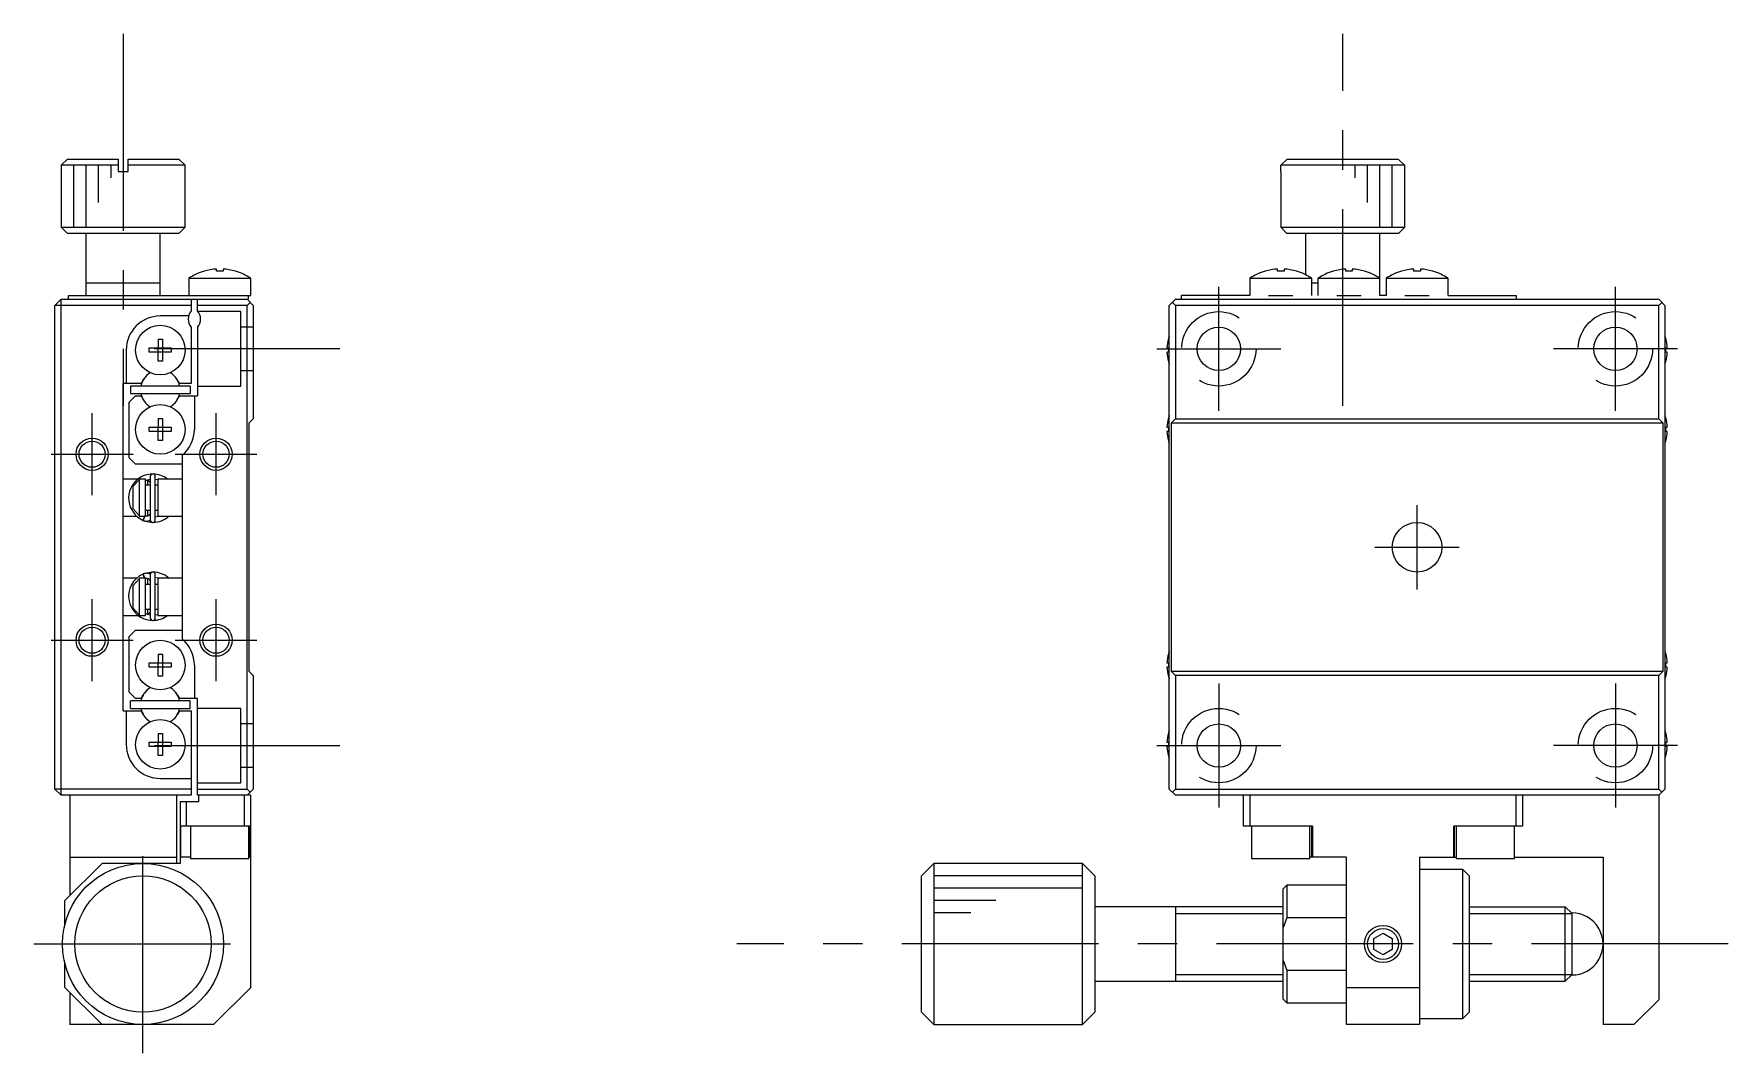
# Model space of a CAD drawing. Extents: x 0 to 323, y -8 to 219.
# Drawn here: x 186.4 to 323.1, y 78.4 to 160.6 of the extents above; entities that cross this region are included whole.
import ezdxf

# ---------------------------------------------------------------- set-up
doc = ezdxf.new("R2010")
doc.units = 0
doc.header["$LTSCALE"] = 0.5
doc.linetypes.add('CENTER', pattern=[50.8, 31.75, -6.35, 6.35, -6.35])
doc.linetypes.add('DASHED', pattern=[19.05, 12.7, -6.35])
for name, color, linetype in [('MSM_CENTER', 1, 'CENTER'), ('MSM_CONTINUOUS', 7, 'CONTINUOUS'), ('MSM_DASHED', 4, 'DASHED'), ('MSM_NARROW', 5, 'CONTINUOUS')]:
    doc.layers.add(name, color=color, linetype=linetype)

msp = doc.modelspace()

# ---------------------------------------------------------------- linework, layer by layer
at = {"layer": 'MSM_CENTER'}
for p, q in [((193.583627, 160.600153), (193.583627, 130.600153)), ((291.997174, 130.600153), (291.997174, 160.600153)), ((281.997174, 130.200153), (281.997174, 140.200153)), ((313.997174, 130.200153), (313.997174, 140.200153)), ((211.083627, 135.200153), (196.083627, 135.200153)), ((276.997174, 135.200153), (286.997174, 135.200153)), ((318.997174, 135.200153), (308.997174, 135.200153)), ((191.083627, 123.400153), (191.083627, 130.000153)), ((201.083627, 123.400153), (201.083627, 130.000153)), ((187.783627, 126.700153), (194.383627, 126.700153)), ((197.783627, 126.700153), (204.383627, 126.700153)), ((297.997174, 115.800153), (297.997174, 122.600153)), ((294.597174, 119.200153), (301.397174, 119.200153)), ((191.083627, 108.400153), (191.083627, 115.000153)), ((201.083627, 108.400153), (201.083627, 115.000153)), ((187.783627, 111.700153), (194.383627, 111.700153)), ((197.783627, 111.700153), (204.383627, 111.700153)), ((281.997174, 108.200153), (281.997174, 98.200153)), ((313.997174, 108.200153), (313.997174, 98.200153)), ((196.083627, 103.200153), (211.083627, 103.200153)), ((276.997174, 103.200153), (286.997174, 103.200153)), ((318.997174, 103.200153), (308.997174, 103.200153)), ((195.183627, 78.400153), (195.183627, 96.000153)), ((186.383627, 87.200153), (203.983627, 87.200153)), ((323.092104, 87.200153), (243.092104, 87.200153))]:
    msp.add_line(p, q, dxfattribs=at)
at = {"layer": 'MSM_CONTINUOUS'}
for p, q in [((189.083627, 150.500153), (188.583627, 150.000153)), ((189.083627, 150.500153), (193.183627, 150.500153)), ((193.183627, 150.500153), (193.183627, 149.500153)), ((193.983627, 150.500153), (198.083627, 150.500153)), ((193.983627, 149.500153), (193.983627, 150.500153)), ((198.583627, 150.000153), (198.083627, 150.500153)), ((287.0132, 150.000153), (287.514987, 150.500153)), ((287.514987, 150.500153), (296.479361, 150.500153)), ((296.479361, 150.500153), (296.981149, 150.000153)), ((193.183627, 150.000153), (188.583627, 150.000153)), ((188.583627, 150.000153), (188.583627, 145.000153)), ((193.183627, 149.500153), (193.983627, 149.500153)), ((198.583627, 150.000153), (193.983627, 150.000153)), ((198.583627, 145.000153), (198.583627, 150.000153)), ((286.997174, 149.500153), (287.0132, 149.500153)), ((286.997174, 149.500153), (286.997174, 145.000153)), ((287.0132, 149.500153), (287.0132, 150.000153)), ((296.981149, 150.000153), (287.0132, 150.000153)), ((296.981149, 150.000153), (296.981149, 149.500153)), ((296.981149, 149.500153), (296.997174, 149.500153)), ((296.997174, 145.000153), (296.997174, 149.500153)), ((188.583627, 145.000153), (198.583627, 145.000153)), ((188.583627, 145.000153), (189.083627, 144.500153)), ((198.083627, 144.500153), (198.583627, 145.000153)), ((286.997174, 145.000153), (296.997174, 145.000153)), ((286.997174, 145.000153), (287.497174, 144.500153)), ((296.497174, 144.500153), (296.997174, 145.000153)), ((198.083627, 144.500153), (189.083627, 144.500153)), ((190.583627, 144.500153), (190.583627, 139.500153)), ((196.583627, 139.500153), (196.583627, 144.500153)), ((296.497174, 144.500153), (287.497174, 144.500153)), ((288.997174, 144.500153), (288.997174, 141.181281)), ((294.997174, 139.500153), (294.997174, 144.500153)), ((198.883627, 140.89181), (203.883627, 140.89181)), ((198.883627, 140.89181), (198.883627, 139.500153)), ((200.125037, 141.462733), (200.121694, 141.469588)), ((201.123627, 141.462733), (201.123627, 141.635105)), ((201.643627, 141.462733), (201.123627, 141.462733)), ((201.643627, 141.635105), (201.643627, 141.462733)), ((202.64556, 141.469588), (202.642216, 141.462733)), ((203.883627, 139.500153), (203.883627, 140.89181)), ((284.497174, 140.89181), (284.497174, 139.500153)), ((284.497174, 140.89181), (289.497174, 140.89181)), ((285.738585, 141.462733), (285.735241, 141.469588)), ((286.737174, 141.462733), (286.737174, 141.635105)), ((287.257174, 141.462733), (286.737174, 141.462733)), ((287.257174, 141.635105), (287.257174, 141.462733)), ((288.259107, 141.469588), (288.255764, 141.462733)), ((289.497174, 139.500153), (289.497174, 140.89181)), ((289.997174, 140.89181), (289.997174, 139.500153)), ((289.997174, 140.89181), (294.997174, 140.89181)), ((291.238585, 141.462733), (291.235241, 141.469588)), ((292.237174, 141.462733), (292.237174, 141.635105)), ((292.757174, 141.462733), (292.237174, 141.462733)), ((292.757174, 141.635105), (292.757174, 141.462733)), ((293.759107, 141.469588), (293.755764, 141.462733)), ((295.497174, 140.89181), (295.497174, 139.500153)), ((295.497174, 140.89181), (300.497174, 140.89181)), ((296.738585, 141.462733), (296.735241, 141.469588)), ((297.737174, 141.462733), (297.737174, 141.635105)), ((298.257174, 141.462733), (297.737174, 141.462733)), ((298.257174, 141.635105), (298.257174, 141.462733)), ((299.259107, 141.469588), (299.255764, 141.462733)), ((300.497174, 139.500153), (300.497174, 140.89181)), ((189.183627, 139.200153), (189.183627, 139.500153)), ((189.183627, 139.500153), (203.883627, 139.500153)), ((196.583627, 140.500153), (190.583627, 140.500153)), ((203.683627, 139.500153), (203.683627, 139.200153)), ((278.997174, 139.200153), (278.997174, 139.500153)), ((284.497174, 139.500153), (278.997174, 139.500153)), ((286.017378, 139.500153), (287.97697, 139.500153)), ((289.997174, 140.500153), (289.497174, 140.500153)), ((291.517378, 139.500153), (293.47697, 139.500153)), ((295.497174, 139.500153), (294.997174, 139.500153)), ((297.017378, 139.500153), (298.97697, 139.500153)), ((300.497174, 139.500153), (305.997174, 139.500153)), ((305.997174, 139.500153), (305.997174, 139.200153)), ((188.583627, 139.200153), (188.083627, 138.700153)), ((188.083627, 99.700153), (188.083627, 138.700153)), ((199.083627, 138.700153), (188.083627, 138.700153)), ((188.583627, 139.200153), (203.683627, 139.200153)), ((188.583627, 99.200153), (188.583627, 139.200153)), ((199.083627, 139.200153), (199.083627, 138.26159)), ((199.583627, 138.26159), (199.583627, 139.200153)), ((203.583627, 138.700153), (199.583627, 138.700153)), ((203.583627, 139.200153), (204.083627, 138.700153)), ((203.833627, 138.950153), (203.583627, 138.700153)), ((203.583627, 99.700153), (203.583627, 138.700153)), ((204.083627, 138.700153), (204.083627, 129.550153)), ((278.497174, 139.200153), (277.997174, 138.700153)), ((277.997174, 99.700153), (277.997174, 138.700153)), ((278.247174, 138.950153), (278.497174, 138.700153)), ((278.497174, 139.200153), (317.497174, 139.200153)), ((317.497174, 138.700153), (278.497174, 138.700153)), ((278.497174, 138.700153), (278.497174, 129.550153)), ((317.997174, 138.700153), (317.497174, 139.200153)), ((317.747174, 138.950153), (317.497174, 138.700153)), ((317.497174, 129.550153), (317.497174, 138.700153)), ((317.997174, 138.700153), (317.997174, 99.700153)), ((198.865381, 137.850153), (196.583627, 137.850153)), ((199.083627, 136.938715), (199.083627, 132.400153)), ((199.583627, 136.938715), (199.583627, 131.400153)), ((196.403627, 135.986514), (196.763627, 135.986514)), ((196.403627, 135.986514), (196.403627, 135.280153)), ((196.763627, 135.986514), (196.763627, 135.280153)), ((277.92303, 135.988768), (277.927653, 135.986514)), ((318.066696, 135.986514), (318.071318, 135.988768)), ((193.833627, 135.100153), (193.833627, 132.400153)), ((195.697265, 134.920153), (195.697265, 135.280153)), ((195.697265, 135.280153), (196.403627, 135.280153)), ((196.403627, 134.920153), (195.697265, 134.920153)), ((196.413999, 135.26978), (196.403627, 135.280153)), ((196.413999, 134.930525), (196.403627, 134.920153)), ((196.403627, 134.213791), (196.403627, 134.920153)), ((196.763627, 134.213791), (196.403627, 134.213791)), ((196.413999, 135.26978), (196.753255, 135.26978)), ((196.413999, 134.930525), (196.413999, 135.26978)), ((196.753255, 134.930525), (196.413999, 134.930525)), ((196.753255, 135.26978), (196.763627, 135.280153)), ((196.753255, 135.26978), (196.753255, 134.930525)), ((196.753255, 134.930525), (196.763627, 134.920153)), ((196.763627, 135.280153), (197.469988, 135.280153)), ((196.763627, 134.920153), (196.763627, 134.213791)), ((197.469988, 134.920153), (196.763627, 134.920153)), ((197.469988, 135.280153), (197.469988, 134.920153)), ((277.807315, 135.280153), (277.927653, 135.280153)), ((277.927653, 134.920153), (277.807315, 134.920153)), ((277.927653, 134.213791), (277.92303, 134.211537)), ((277.927653, 135.280153), (277.927653, 134.920153)), ((318.066696, 135.280153), (318.187033, 135.280153)), ((318.066696, 134.920153), (318.066696, 135.280153)), ((318.187033, 134.920153), (318.066696, 134.920153)), ((318.071318, 134.211537), (318.066696, 134.213791)), ((195.182987, 132.660248), (195.032821, 132.400153)), ((198.134432, 132.400153), (197.984266, 132.660248)), ((193.583627, 106.000153), (193.583627, 132.400153)), ((195.032821, 132.400153), (193.583627, 132.400153)), ((194.583627, 131.400153), (194.083627, 130.900153)), ((194.183627, 132.200153), (194.183627, 131.600153)), ((198.983627, 132.200153), (194.183627, 132.200153)), ((194.183627, 131.600153), (198.983627, 131.600153)), ((194.583627, 131.400153), (195.032821, 131.400153)), ((195.032821, 131.400153), (195.182987, 131.140057)), ((197.984266, 131.140057), (198.134432, 131.400153)), ((199.083627, 132.400153), (198.134432, 132.400153)), ((198.134432, 131.400153), (199.583627, 131.400153)), ((198.983627, 132.200153), (198.983627, 131.600153)), ((199.333627, 131.400153), (199.333627, 128.700153)), ((194.083627, 126.400153), (194.083627, 130.900153)), ((195.697265, 128.520153), (195.697265, 128.880153)), ((195.697265, 128.880153), (196.403627, 128.880153)), ((196.403627, 128.520153), (195.697265, 128.520153)), ((196.403627, 129.586514), (196.763627, 129.586514)), ((196.403627, 129.586514), (196.403627, 128.880153)), ((196.413999, 128.86978), (196.403627, 128.880153)), ((196.413999, 128.530525), (196.403627, 128.520153)), ((196.403627, 127.813791), (196.403627, 128.520153)), ((196.413999, 128.86978), (196.753255, 128.86978)), ((196.413999, 128.530525), (196.413999, 128.86978)), ((196.753255, 128.530525), (196.413999, 128.530525)), ((196.753255, 128.86978), (196.763627, 128.880153)), ((196.753255, 128.86978), (196.753255, 128.530525)), ((196.753255, 128.530525), (196.763627, 128.520153)), ((196.763627, 129.586514), (196.763627, 128.880153)), ((196.763627, 128.880153), (197.469988, 128.880153)), ((196.763627, 128.520153), (196.763627, 127.813791)), ((197.469988, 128.520153), (196.763627, 128.520153)), ((197.469988, 128.880153), (197.469988, 128.520153)), ((203.733627, 129.200153), (204.083627, 129.550153)), ((203.733627, 129.200153), (203.733627, 109.200153)), ((277.807315, 128.880153), (277.927653, 128.880153)), ((277.927653, 128.520153), (277.807315, 128.520153)), ((277.92303, 129.588768), (277.927653, 129.586514)), ((277.927653, 128.880153), (277.927653, 128.520153)), ((278.147174, 129.200153), (278.497174, 129.550153)), ((317.847174, 129.200153), (278.147174, 129.200153)), ((278.147174, 129.200153), (278.147174, 109.200153)), ((278.497174, 129.550153), (317.497174, 129.550153)), ((317.497174, 129.550153), (317.847174, 129.200153)), ((317.847174, 109.200153), (317.847174, 129.200153)), ((318.066696, 129.586514), (318.071318, 129.588768)), ((318.066696, 128.880153), (318.187033, 128.880153)), ((318.066696, 128.520153), (318.066696, 128.880153)), ((318.187033, 128.520153), (318.066696, 128.520153)), ((196.763627, 127.813791), (196.403627, 127.813791)), ((277.927653, 127.813791), (277.92303, 127.811537)), ((318.071318, 127.811537), (318.066696, 127.813791)), ((194.083627, 126.400153), (194.583627, 125.900153)), ((198.383627, 125.900153), (194.583627, 125.900153)), ((198.383627, 111.779215), (198.383627, 126.62109)), ((194.793292, 124.700153), (193.583627, 124.700153)), ((194.383627, 124.116668), (194.883627, 124.645836)), ((195.383627, 124.700153), (194.883627, 124.700153)), ((194.883627, 124.700153), (194.883627, 121.700153)), ((195.209456, 124.943159), (195.205023, 124.942576)), ((195.268734, 124.96824), (195.213569, 124.947514)), ((195.370122, 124.579423), (195.384366, 124.585041)), ((195.383513, 124.585964), (195.777085, 124.691437)), ((195.383627, 121.700153), (195.383627, 124.700153)), ((195.384366, 124.585041), (195.398382, 124.589744)), ((195.398382, 124.589744), (195.412626, 124.593726)), ((195.412626, 124.593726), (195.427062, 124.596974)), ((195.427062, 124.596974), (195.441651, 124.599477)), ((195.441651, 124.599477), (195.456355, 124.601228)), ((195.456355, 124.601228), (195.471135, 124.602221)), ((195.471135, 124.602221), (195.48595, 124.602451)), ((195.48595, 124.602451), (195.50076, 124.601919)), ((195.50076, 124.601919), (195.515526, 124.600624)), ((195.515526, 124.600624), (195.530207, 124.598572)), ((195.530207, 124.598572), (195.544764, 124.595767)), ((195.544764, 124.595767), (195.559157, 124.592219)), ((195.559157, 124.592219), (195.573349, 124.587938)), ((195.573349, 124.587938), (195.587302, 124.582938)), ((195.583627, 124.200153), (195.583627, 124.584727)), ((195.587302, 124.582938), (195.60098, 124.577234)), ((195.60098, 124.577234), (195.614346, 124.570841)), ((195.614346, 124.570841), (195.627369, 124.563781)), ((195.627369, 124.563781), (195.640014, 124.556072)), ((195.640014, 124.556072), (195.652251, 124.547738)), ((195.652251, 124.547738), (195.66405, 124.538801)), ((195.66405, 124.538801), (195.675382, 124.529288)), ((195.675382, 124.529288), (195.686223, 124.519223)), ((195.686223, 124.519223), (195.696546, 124.508635)), ((195.696546, 124.508635), (195.706328, 124.49755)), ((195.706328, 124.49755), (195.715548, 124.486)), ((195.715548, 124.486), (195.724185, 124.474012)), ((195.724185, 124.474012), (195.73222, 124.461618)), ((195.73222, 124.461618), (195.739637, 124.448849)), ((195.739637, 124.448849), (195.746419, 124.435736)), ((195.746419, 124.435736), (195.752554, 124.422311)), ((195.752554, 124.422311), (195.758028, 124.408608)), ((195.758028, 124.408608), (195.762829, 124.394658)), ((195.777145, 124.903231), (195.777145, 121.403231)), ((196.177145, 121.403231), (196.177145, 124.903231)), ((196.177199, 124.691123), (196.383746, 124.649919)), ((196.383627, 124.700153), (196.383627, 121.700153)), ((198.383627, 124.700153), (196.383627, 124.700153)), ((194.383627, 122.283637), (194.383627, 124.116668)), ((195.777145, 124.200153), (195.383627, 124.200153)), ((195.762829, 124.394658), (195.76695, 124.380496)), ((195.76695, 124.380496), (195.770381, 124.366154)), ((195.770381, 124.366154), (195.773115, 124.351666)), ((195.773115, 124.351666), (195.775148, 124.337067)), ((195.775148, 124.337067), (195.776476, 124.322389)), ((195.776476, 124.322389), (195.777095, 124.307667)), ((195.777095, 124.307667), (195.777145, 124.302343)), ((196.383627, 124.200153), (196.177145, 124.200153)), ((193.583627, 121.700153), (194.679828, 121.700153)), ((194.883627, 121.754469), (194.383627, 122.283637)), ((194.883627, 121.700153), (195.383627, 121.700153)), ((195.272916, 121.597682), (195.330094, 121.700204)), ((195.322402, 121.671521), (195.315917, 121.660112)), ((195.328676, 121.682045), (195.322402, 121.671521)), ((195.334697, 121.691611), (195.328676, 121.682045)), ((195.340423, 121.700153), (195.334697, 121.691611)), ((195.367603, 121.726872), (195.347156, 121.735766)), ((195.377312, 121.724094), (195.370122, 121.727039)), ((195.391238, 121.719015), (195.377312, 121.724094)), ((195.383627, 122.200153), (195.777145, 122.200153)), ((195.405407, 121.714655), (195.391238, 121.719015)), ((195.419781, 121.711028), (195.405407, 121.714655)), ((195.434322, 121.708145), (195.419781, 121.711028)), ((195.44899, 121.706014), (195.434322, 121.708145)), ((195.463747, 121.704641), (195.44899, 121.706014)), ((195.478551, 121.70403), (195.463747, 121.704641)), ((195.493364, 121.704181), (195.478551, 121.70403)), ((195.508144, 121.705094), (195.493364, 121.704181)), ((195.522852, 121.706765), (195.508144, 121.705094)), ((195.53745, 121.709188), (195.522852, 121.706765)), ((195.551898, 121.712355), (195.53745, 121.709188)), ((195.566159, 121.716255), (195.551898, 121.712355)), ((195.580195, 121.720876), (195.566159, 121.716255)), ((195.593972, 121.726203), (195.580195, 121.720876)), ((195.583627, 121.721823), (195.583627, 122.200153)), ((195.607454, 121.73222), (195.593972, 121.726203)), ((195.620609, 121.738909), (195.607454, 121.73222)), ((195.633404, 121.74625), (195.620609, 121.738909)), ((195.645808, 121.754223), (195.633404, 121.74625)), ((195.657792, 121.762805), (195.645808, 121.754223)), ((195.669328, 121.771971), (195.657792, 121.762805)), ((195.680391, 121.781699), (195.669328, 121.771971)), ((195.690954, 121.79196), (195.680391, 121.781699)), ((195.700994, 121.80273), (195.690954, 121.79196)), ((195.710489, 121.81398), (195.700994, 121.80273)), ((195.719419, 121.825682), (195.710489, 121.81398)), ((195.727763, 121.837806), (195.719419, 121.825682)), ((195.735505, 121.850323), (195.727763, 121.837806)), ((195.742627, 121.863202), (195.735505, 121.850323)), ((195.749115, 121.876413), (195.742627, 121.863202)), ((195.754954, 121.889923), (195.749115, 121.876413)), ((195.760133, 121.903702), (195.754954, 121.889923)), ((195.76464, 121.917716), (195.760133, 121.903702)), ((195.768466, 121.931933), (195.76464, 121.917716)), ((195.771603, 121.946319), (195.768466, 121.931933)), ((195.774044, 121.960842), (195.771603, 121.946319)), ((195.775784, 121.975469), (195.774044, 121.960842)), ((195.776818, 121.990163), (195.775784, 121.975469)), ((195.777145, 122.004118), (195.776818, 121.990163)), ((196.177145, 122.200153), (196.383627, 122.200153)), ((196.383627, 121.700153), (198.383627, 121.700153)), ((196.518438, 121.699919), (196.411918, 121.664548)), ((195.204177, 121.364291), (195.213607, 121.360255)), ((195.20476, 121.363947), (195.272916, 121.597682)), ((195.209693, 121.382536), (195.20914, 121.375553)), ((195.20914, 121.375553), (195.209156, 121.369723)), ((195.209156, 121.369723), (195.209742, 121.365087)), ((195.210813, 121.390626), (195.209693, 121.382536)), ((195.209742, 121.365087), (195.210969, 121.361533)), ((195.212491, 121.399765), (195.210813, 121.390626)), ((195.210969, 121.361533), (195.212813, 121.359363)), ((195.214716, 121.409891), (195.212491, 121.399765)), ((195.212813, 121.359363), (195.21357, 121.358947)), ((195.213569, 121.358947), (195.243921, 121.346879)), ((195.217472, 121.420934), (195.214716, 121.409891)), ((195.220741, 121.432819), (195.217472, 121.420934)), ((195.2245, 121.445462), (195.220741, 121.432819)), ((195.228723, 121.458778), (195.2245, 121.445462)), ((195.233381, 121.472673), (195.228723, 121.458778)), ((195.238441, 121.487054), (195.233381, 121.472673)), ((195.24387, 121.501819), (195.238441, 121.487054)), ((195.249629, 121.516869), (195.24387, 121.501819)), ((195.243921, 121.346879), (195.276536, 121.335715)), ((195.255679, 121.532098), (195.249629, 121.516869)), ((195.261978, 121.547403), (195.255679, 121.532098)), ((195.268483, 121.562677), (195.261978, 121.547403)), ((195.266574, 121.338675), (195.952834, 121.204692)), ((195.275149, 121.577816), (195.268483, 121.562677)), ((195.281931, 121.592714), (195.275149, 121.577816)), ((195.276536, 121.335715), (195.309657, 121.3262)), ((195.28878, 121.60727), (195.281931, 121.592714)), ((195.295651, 121.621383), (195.28878, 121.60727)), ((195.302495, 121.634956), (195.295651, 121.621383)), ((195.309266, 121.647896), (195.302495, 121.634956)), ((195.315917, 121.660112), (195.309266, 121.647896)), ((195.309657, 121.3262), (195.3432, 121.318357)), ((195.3432, 121.318357), (195.377083, 121.312203)), ((195.377083, 121.312203), (195.411223, 121.307753)), ((195.411223, 121.307753), (195.445538, 121.305017)), ((195.445538, 121.305017), (195.479942, 121.304002)), ((195.479942, 121.304002), (195.514354, 121.304709)), ((195.514354, 121.304709), (195.548688, 121.307137)), ((195.548688, 121.307137), (195.582861, 121.31128)), ((195.582861, 121.31128), (195.61679, 121.317128)), ((195.61679, 121.317128), (195.650393, 121.324667)), ((195.650393, 121.324667), (195.683588, 121.333878)), ((195.683588, 121.333878), (195.716292, 121.34474)), ((195.716292, 121.34474), (195.748428, 121.357226)), ((195.748428, 121.357226), (195.779742, 121.371225)), ((196.411918, 121.664548), (196.177196, 121.615051)), ((194.679771, 116.700153), (193.583627, 116.700153)), ((194.383627, 116.116668), (194.883627, 116.645836)), ((195.383627, 116.700153), (194.883627, 116.700153)), ((194.883627, 116.700153), (194.883627, 113.700153)), ((195.20476, 117.036358), (195.272916, 116.802623)), ((195.20914, 117.024752), (195.209156, 117.030582)), ((195.209693, 117.017769), (195.20914, 117.024752)), ((195.209156, 117.030582), (195.209742, 117.035218)), ((195.210813, 117.009679), (195.209693, 117.017769)), ((195.209742, 117.035218), (195.210969, 117.038772)), ((195.212491, 117.00054), (195.210813, 117.009679)), ((195.210969, 117.038772), (195.212813, 117.040942)), ((195.214716, 116.990414), (195.212491, 117.00054)), ((195.212813, 117.040942), (195.21357, 117.041358)), ((195.231296, 117.048608), (195.213569, 117.041358)), ((195.217472, 116.979371), (195.214716, 116.990414)), ((195.220741, 116.967486), (195.217472, 116.979371)), ((195.2245, 116.954843), (195.220741, 116.967486)), ((195.228723, 116.941527), (195.2245, 116.954843)), ((195.233381, 116.927632), (195.228723, 116.941527)), ((195.263669, 117.060403), (195.231296, 117.048608)), ((195.238441, 116.913251), (195.233381, 116.927632)), ((195.24387, 116.898486), (195.238441, 116.913251)), ((195.249629, 116.883436), (195.24387, 116.898486)), ((195.255679, 116.868207), (195.249629, 116.883436)), ((195.261978, 116.852902), (195.255679, 116.868207)), ((195.268483, 116.837628), (195.261978, 116.852902)), ((195.296581, 117.070562), (195.263669, 117.060403)), ((195.951653, 117.195596), (195.267662, 117.062054)), ((195.275149, 116.822489), (195.268483, 116.837628)), ((195.272916, 116.802623), (195.330094, 116.700101)), ((195.281931, 116.807591), (195.275149, 116.822489)), ((195.28878, 116.793035), (195.281931, 116.807591)), ((195.295651, 116.778922), (195.28878, 116.793035)), ((195.302495, 116.765349), (195.295651, 116.778922)), ((195.329949, 117.079061), (195.296581, 117.070562)), ((195.309266, 116.752409), (195.302495, 116.765349)), ((195.315917, 116.740193), (195.309266, 116.752409)), ((195.322402, 116.728784), (195.315917, 116.740193)), ((195.328676, 116.71826), (195.322402, 116.728784)), ((195.334697, 116.708694), (195.328676, 116.71826)), ((195.363694, 117.08588), (195.329949, 117.079061)), ((195.340423, 116.700153), (195.334697, 116.708694)), ((195.397732, 117.091001), (195.363694, 117.08588)), ((195.370122, 116.673266), (195.384366, 116.678885)), ((195.383627, 113.700153), (195.383627, 116.700153)), ((195.384366, 116.678885), (195.398382, 116.683588)), ((195.431981, 117.094414), (195.397732, 117.091001)), ((195.398382, 116.683588), (195.412626, 116.68757)), ((195.412626, 116.68757), (195.427062, 116.690818)), ((195.427062, 116.690818), (195.441651, 116.693321)), ((195.466359, 117.096108), (195.431981, 117.094414)), ((195.441651, 116.693321), (195.456355, 116.695072)), ((195.456355, 116.695072), (195.471135, 116.696065)), ((195.50078, 117.096081), (195.466359, 117.096108)), ((195.471135, 116.696065), (195.48595, 116.696295)), ((195.48595, 116.696295), (195.50076, 116.695762)), ((195.50076, 116.695762), (195.515526, 116.694468)), ((195.535161, 117.09433), (195.50078, 117.096081)), ((195.515526, 116.694468), (195.530207, 116.692415)), ((195.530207, 116.692415), (195.544764, 116.689611)), ((195.569418, 117.090861), (195.535161, 117.09433)), ((195.544764, 116.689611), (195.559157, 116.686063)), ((195.559157, 116.686063), (195.573349, 116.681782)), ((195.603468, 117.085682), (195.569418, 117.090861)), ((195.573349, 116.681782), (195.587302, 116.676782)), ((195.583627, 116.200153), (195.583627, 116.678479)), ((195.587302, 116.676782), (195.60098, 116.671077)), ((195.60098, 116.671077), (195.614346, 116.664685)), ((195.637228, 117.078803), (195.603468, 117.085682)), ((195.614346, 116.664685), (195.627369, 116.657624)), ((195.627369, 116.657624), (195.640014, 116.649916)), ((195.670614, 117.07024), (195.637228, 117.078803)), ((195.640014, 116.649916), (195.652251, 116.641581)), ((195.652251, 116.641581), (195.66405, 116.632645)), ((195.66405, 116.632645), (195.675382, 116.623131)), ((195.703545, 117.060015), (195.670614, 117.07024)), ((195.675382, 116.623131), (195.686223, 116.613067)), ((195.686223, 116.613067), (195.696546, 116.602478)), ((195.696546, 116.602478), (195.706328, 116.591394)), ((195.73594, 117.048151), (195.703545, 117.060015)), ((195.706328, 116.591394), (195.715548, 116.579843)), ((195.715548, 116.579843), (195.724185, 116.567856)), ((195.724185, 116.567856), (195.73222, 116.555462)), ((195.73222, 116.555462), (195.739637, 116.542692)), ((195.767719, 117.034676), (195.73594, 117.048151)), ((195.739637, 116.542692), (195.746419, 116.529579)), ((195.746419, 116.529579), (195.752554, 116.516155)), ((195.752554, 116.516155), (195.758028, 116.502452)), ((195.758028, 116.502452), (195.762829, 116.488502)), ((195.762829, 116.488502), (195.76695, 116.47434)), ((195.76695, 116.47434), (195.770381, 116.459998)), ((195.779791, 117.029056), (195.767719, 117.034676)), ((195.770381, 116.459998), (195.773115, 116.44551)), ((195.773115, 116.44551), (195.775148, 116.43091)), ((195.775148, 116.43091), (195.776476, 116.416233)), ((195.776476, 116.416233), (195.777095, 116.401511)), ((195.777095, 116.401511), (195.777145, 116.396187)), ((195.777145, 116.997074), (195.777145, 113.497074)), ((196.177145, 113.497074), (196.177145, 116.997074)), ((196.177167, 116.785258), (196.406834, 116.737236)), ((196.383627, 116.700153), (196.383627, 113.700153)), ((198.383627, 116.700153), (196.383627, 116.700153)), ((196.406834, 116.737236), (196.517885, 116.700592)), ((194.383627, 114.283637), (194.383627, 116.116668)), ((195.777145, 116.200153), (195.383627, 116.200153)), ((196.383627, 116.200153), (196.177145, 116.200153)), ((193.583627, 113.700153), (194.792303, 113.700153)), ((194.883627, 113.754469), (194.383627, 114.283637)), ((194.883627, 113.700153), (195.383627, 113.700153)), ((195.377312, 113.817938), (195.370122, 113.820882)), ((195.391238, 113.812858), (195.377312, 113.817938)), ((195.777053, 113.708872), (195.383446, 113.814368)), ((195.383627, 114.200153), (195.777145, 114.200153)), ((195.405407, 113.808499), (195.391238, 113.812858)), ((195.419781, 113.804872), (195.405407, 113.808499)), ((195.434322, 113.801989), (195.419781, 113.804872)), ((195.44899, 113.799858), (195.434322, 113.801989)), ((195.463747, 113.798485), (195.44899, 113.799858)), ((195.478551, 113.797873), (195.463747, 113.798485)), ((195.493364, 113.798025), (195.478551, 113.797873)), ((195.508144, 113.798938), (195.493364, 113.798025)), ((195.522852, 113.800609), (195.508144, 113.798938)), ((195.53745, 113.803032), (195.522852, 113.800609)), ((195.551898, 113.806199), (195.53745, 113.803032)), ((195.566159, 113.810099), (195.551898, 113.806199)), ((195.580195, 113.81472), (195.566159, 113.810099)), ((195.593972, 113.820047), (195.580195, 113.81472)), ((195.583627, 113.815575), (195.583627, 114.200153)), ((195.607454, 113.826064), (195.593972, 113.820047)), ((195.620609, 113.832753), (195.607454, 113.826064)), ((195.633404, 113.840094), (195.620609, 113.832753)), ((195.645808, 113.848067), (195.633404, 113.840094)), ((195.657792, 113.856648), (195.645808, 113.848067)), ((195.669328, 113.865815), (195.657792, 113.856648)), ((195.680391, 113.875542), (195.669328, 113.865815)), ((195.690954, 113.885804), (195.680391, 113.875542)), ((195.700994, 113.896574), (195.690954, 113.885804)), ((195.710489, 113.907824), (195.700994, 113.896574)), ((195.719419, 113.919525), (195.710489, 113.907824)), ((195.727763, 113.93165), (195.719419, 113.919525)), ((195.735505, 113.944167), (195.727763, 113.93165)), ((195.742627, 113.957046), (195.735505, 113.944167)), ((195.749115, 113.970257), (195.742627, 113.957046)), ((195.754954, 113.983767), (195.749115, 113.970257)), ((195.760133, 113.997546), (195.754954, 113.983767)), ((195.76464, 114.01156), (195.760133, 113.997546)), ((195.768466, 114.025776), (195.76464, 114.01156)), ((195.771603, 114.040163), (195.768466, 114.025776)), ((195.774044, 114.054686), (195.771603, 114.040163)), ((195.775784, 114.069312), (195.774044, 114.054686)), ((195.776818, 114.084007), (195.775784, 114.069312)), ((195.777145, 114.097962), (195.776818, 114.084007)), ((196.177145, 114.200153), (196.383627, 114.200153)), ((196.383717, 113.750379), (196.177149, 113.709176)), ((196.383627, 113.700153), (198.383627, 113.700153)), ((194.583627, 112.500153), (194.083627, 112.000153)), ((194.583627, 112.500153), (198.383627, 112.500153)), ((195.207809, 113.456819), (195.205023, 113.457729)), ((195.213569, 113.452791), (195.271467, 113.431175)), ((194.083627, 107.500153), (194.083627, 112.000153)), ((195.697265, 109.520153), (195.697265, 109.880153)), ((195.697265, 109.880153), (196.403627, 109.880153)), ((196.403627, 109.520153), (195.697265, 109.520153)), ((196.403627, 110.586514), (196.763627, 110.586514)), ((196.403627, 110.586514), (196.403627, 109.880153)), ((196.413999, 109.86978), (196.403627, 109.880153)), ((196.413999, 109.530525), (196.403627, 109.520153)), ((196.403627, 108.813791), (196.403627, 109.520153)), ((196.413999, 109.86978), (196.753255, 109.86978)), ((196.413999, 109.530525), (196.413999, 109.86978)), ((196.753255, 109.530525), (196.413999, 109.530525)), ((196.753255, 109.86978), (196.763627, 109.880153)), ((196.753255, 109.86978), (196.753255, 109.530525)), ((196.753255, 109.530525), (196.763627, 109.520153)), ((196.763627, 110.586514), (196.763627, 109.880153)), ((196.763627, 109.880153), (197.469988, 109.880153)), ((196.763627, 109.520153), (196.763627, 108.813791)), ((197.469988, 109.520153), (196.763627, 109.520153)), ((197.469988, 109.880153), (197.469988, 109.520153)), ((199.333627, 109.700153), (199.333627, 107.000153)), ((277.807315, 109.880153), (277.927653, 109.880153)), ((277.927653, 109.520153), (277.807315, 109.520153)), ((277.92303, 110.588768), (277.927653, 110.586514)), ((277.927653, 109.880153), (277.927653, 109.520153)), ((318.066696, 110.586514), (318.071318, 110.588768)), ((318.066696, 109.880153), (318.187033, 109.880153)), ((318.066696, 109.520153), (318.066696, 109.880153)), ((318.187033, 109.520153), (318.066696, 109.520153)), ((196.763627, 108.813791), (196.403627, 108.813791)), ((204.083627, 108.850153), (203.733627, 109.200153)), ((204.083627, 108.850153), (204.083627, 99.700153)), ((277.927653, 108.813791), (277.92303, 108.811537)), ((278.497174, 108.850153), (278.147174, 109.200153)), ((278.147174, 109.200153), (317.847174, 109.200153)), ((278.497174, 108.850153), (278.497174, 99.700153)), ((317.497174, 108.850153), (278.497174, 108.850153)), ((317.847174, 109.200153), (317.497174, 108.850153)), ((317.497174, 99.700153), (317.497174, 108.850153)), ((318.071318, 108.811537), (318.066696, 108.813791)), ((194.083627, 107.500153), (194.583627, 107.000153)), ((194.183627, 106.200153), (194.183627, 106.800153)), ((198.983627, 106.800153), (194.183627, 106.800153)), ((195.032821, 107.000153), (194.583627, 107.000153)), ((195.032821, 107.000153), (195.182987, 107.260248)), ((197.984266, 107.260248), (198.134432, 107.000153)), ((199.583627, 107.000153), (198.134432, 107.000153)), ((198.983627, 106.200153), (198.983627, 106.800153)), ((199.583627, 99.200153), (199.583627, 107.000153)), ((193.583627, 106.000153), (195.032821, 106.000153)), ((193.833627, 106.000153), (193.833627, 103.300153)), ((194.183627, 106.200153), (198.983627, 106.200153)), ((195.182987, 105.740057), (195.032821, 106.000153)), ((198.134432, 106.000153), (197.984266, 105.740057)), ((198.134432, 106.000153), (199.083627, 106.000153)), ((199.083627, 106.000153), (199.083627, 99.200153)), ((196.403627, 104.186514), (196.763627, 104.186514)), ((196.403627, 104.186514), (196.403627, 103.480153)), ((196.763627, 104.186514), (196.763627, 103.480153)), ((277.92303, 104.188768), (277.927653, 104.186514)), ((318.066696, 104.186514), (318.071318, 104.188768)), ((195.697265, 103.120153), (195.697265, 103.480153)), ((195.697265, 103.480153), (196.403627, 103.480153)), ((196.403627, 103.120153), (195.697265, 103.120153)), ((196.413999, 103.46978), (196.403627, 103.480153)), ((196.413999, 103.130525), (196.403627, 103.120153)), ((196.403627, 102.413791), (196.403627, 103.120153)), ((196.413999, 103.46978), (196.753255, 103.46978)), ((196.413999, 103.130525), (196.413999, 103.46978)), ((196.753255, 103.130525), (196.413999, 103.130525)), ((196.753255, 103.46978), (196.763627, 103.480153)), ((196.753255, 103.46978), (196.753255, 103.130525)), ((196.753255, 103.130525), (196.763627, 103.120153)), ((196.763627, 103.480153), (197.469988, 103.480153)), ((196.763627, 103.120153), (196.763627, 102.413791)), ((197.469988, 103.120153), (196.763627, 103.120153)), ((197.469988, 103.480153), (197.469988, 103.120153)), ((277.807315, 103.480153), (277.927653, 103.480153)), ((277.927653, 103.120153), (277.807315, 103.120153)), ((277.927653, 103.480153), (277.927653, 103.120153)), ((318.066696, 103.480153), (318.187033, 103.480153)), ((318.066696, 103.120153), (318.066696, 103.480153)), ((318.187033, 103.120153), (318.066696, 103.120153)), ((196.763627, 102.413791), (196.403627, 102.413791)), ((277.927653, 102.413791), (277.92303, 102.411537)), ((318.071318, 102.411537), (318.066696, 102.413791)), ((196.583627, 100.550153), (199.083627, 100.550153)), ((188.583627, 99.200153), (188.083627, 99.700153)), ((199.083627, 99.700153), (188.083627, 99.700153)), ((199.083627, 99.200153), (188.583627, 99.200153)), ((189.283627, 99.200153), (189.283627, 91.100153)), ((197.883627, 99.200153), (197.883627, 93.700153)), ((198.183627, 98.700153), (198.183627, 93.700153)), ((198.183627, 98.700153), (199.683627, 98.700153)), ((198.683627, 98.700153), (198.683627, 96.700153)), ((199.583627, 99.700153), (203.583627, 99.700153)), ((203.883627, 99.200153), (199.583627, 99.200153)), ((199.683627, 98.700153), (199.683627, 99.200153)), ((203.383627, 96.700153), (203.383627, 99.200153)), ((203.583627, 99.700153), (203.833627, 99.450153)), ((204.083627, 99.700153), (203.583627, 99.200153)), ((203.883627, 83.700153), (203.883627, 99.200153)), ((277.997174, 99.700153), (278.497174, 99.200153)), ((278.497174, 99.700153), (278.247174, 99.450153)), ((278.497174, 99.700153), (317.497174, 99.700153)), ((317.497174, 99.200153), (278.497174, 99.200153)), ((283.997174, 96.700153), (283.997174, 99.200153)), ((284.497174, 99.200153), (284.497174, 96.700153)), ((305.997174, 96.700153), (305.997174, 99.200153)), ((306.497174, 99.200153), (306.497174, 96.700153)), ((317.497174, 99.700153), (317.747174, 99.450153)), ((317.497174, 99.200153), (317.997174, 99.700153)), ((317.497174, 99.200153), (317.497174, 82.700153)), ((203.883627, 96.700153), (198.183627, 96.700153)), ((198.22389, 96.700153), (198.22389, 94.200153)), ((199.033627, 96.700153), (199.033627, 94.100153)), ((203.733627, 94.100153), (203.733627, 96.700153)), ((203.814448, 94.200153), (203.814448, 96.700153)), ((289.544702, 96.700153), (283.997174, 96.700153)), ((284.647174, 96.700153), (284.647174, 94.100153)), ((289.347174, 94.100153), (289.347174, 96.700153)), ((289.51533, 94.200153), (289.51533, 96.700153)), ((289.544702, 96.700153), (289.544702, 94.200153)), ((300.949646, 94.200153), (300.949646, 96.700153)), ((306.497174, 96.700153), (300.949646, 96.700153)), ((300.979019, 96.700153), (300.979019, 94.200153)), ((301.147174, 96.700153), (301.147174, 94.100153)), ((305.847174, 94.100153), (305.847174, 96.700153)), ((191.883627, 93.700153), (188.883627, 90.700153)), ((189.283627, 94.200153), (197.883627, 94.200153)), ((198.183627, 93.700153), (191.883627, 93.700153)), ((199.033627, 94.200153), (198.183627, 94.200153)), ((199.033627, 94.100153), (203.733627, 94.100153)), ((203.883627, 94.200153), (203.733627, 94.200153)), ((258.997174, 93.700153), (257.997174, 92.700153)), ((258.997174, 93.700153), (258.997174, 80.700153)), ((270.997174, 93.700153), (258.997174, 93.700153)), ((271.997174, 92.700153), (270.997174, 93.700153)), ((270.997174, 80.700153), (270.997174, 93.700153)), ((284.647174, 94.100153), (289.347174, 94.100153)), ((292.297174, 94.200153), (289.347174, 94.200153)), ((292.297174, 80.700153), (292.297174, 94.200153)), ((298.197174, 94.200153), (301.147174, 94.200153)), ((298.197174, 94.200153), (298.197174, 80.700153)), ((301.697174, 93.200153), (298.197174, 93.200153)), ((301.147174, 94.100153), (305.847174, 94.100153)), ((301.697174, 81.200153), (301.697174, 93.200153)), ((302.197174, 92.700153), (301.697174, 93.200153)), ((305.847174, 94.200153), (312.997174, 94.200153)), ((312.997174, 94.200153), (312.997174, 80.700153)), ((257.997174, 81.700153), (257.997174, 92.700153)), ((271.997174, 92.700153), (271.997174, 81.700153)), ((287.497174, 91.950153), (287.197174, 91.650153)), ((287.197174, 82.750153), (287.197174, 91.650153)), ((287.497174, 91.950153), (287.497174, 89.321473)), ((292.297174, 91.950153), (287.497174, 91.950153)), ((302.197174, 92.700153), (302.197174, 81.700153)), ((188.883627, 88.800153), (188.883627, 90.700153)), ((287.197155, 90.200153), (271.997174, 90.200153)), ((278.497174, 90.200158), (278.497174, 84.200148)), ((287.497174, 89.321473), (287.197174, 88.519243)), ((292.297174, 89.321473), (287.497174, 89.321473)), ((302.197174, 90.200153), (309.955674, 90.200153)), ((309.955674, 84.200153), (309.955674, 90.200153)), ((309.955674, 90.200153), (310.497174, 89.658653)), ((310.497174, 84.741653), (310.497174, 89.658653)), ((294.497174, 87.633165), (295.247174, 88.066178)), ((294.497174, 86.76714), (294.497174, 87.633165)), ((295.247174, 88.066178), (295.997174, 87.633165)), ((295.997174, 87.633165), (295.997174, 86.76714)), ((295.247174, 86.334127), (294.497174, 86.76714)), ((295.997174, 86.76714), (295.247174, 86.334127)), ((188.883627, 83.700153), (188.883627, 85.600153)), ((287.197174, 85.881062), (287.497174, 85.078832)), ((287.497174, 85.078832), (287.497174, 82.450153)), ((287.497174, 85.078832), (292.297174, 85.078832)), ((188.883627, 83.700153), (191.883627, 80.700153)), ((200.883627, 80.700153), (203.883627, 83.700153)), ((271.997174, 84.200153), (287.197155, 84.200153)), ((292.297174, 83.700153), (298.197174, 83.700153)), ((302.197174, 84.200153), (309.955674, 84.200153)), ((310.497174, 84.741653), (309.955674, 84.200153)), ((189.283627, 83.300153), (189.283627, 80.700153)), ((287.197174, 82.750153), (287.497174, 82.450153)), ((287.497174, 82.450153), (292.297174, 82.450153)), ((315.497174, 80.700153), (317.497174, 82.700153)), ((200.883627, 80.700153), (189.283627, 80.700153)), ((257.997174, 81.700153), (258.997174, 80.700153)), ((258.997174, 80.700153), (270.997174, 80.700153)), ((270.997174, 80.700153), (271.997174, 81.700153)), ((298.197174, 80.700153), (292.297174, 80.700153)), ((298.197174, 81.200153), (301.697174, 81.200153)), ((301.697174, 81.200153), (302.197174, 81.700153)), ((315.497174, 80.700153), (312.997174, 80.700153))]:
    msp.add_line(p, q, dxfattribs=at)
for centre, radius in [((196.583627, 135.100153), 2), ((281.997174, 135.200153), 1.75), ((313.997174, 135.200153), 1.75), ((196.583627, 128.700153), 2), ((191.083627, 126.700153), 1.0565), ((201.083627, 126.700153), 1.0565), ((297.997174, 119.200153), 2), ((191.083627, 111.700153), 1.0565), ((201.083627, 111.700153), 1.0565), ((196.583627, 109.700153), 2), ((196.583627, 103.300153), 2), ((281.997174, 103.200153), 1.75), ((313.997174, 103.200153), 1.75), ((195.183627, 87.200153), 6.5), ((195.183627, 87.200153), 5.5), ((295.247174, 87.200153), 1.25)]:
    msp.add_circle(centre, radius, dxfattribs=at)
for centre, radius, start, end in [((201.383627, 137.150153), 4.5, 106.285843, 123.748989), ((201.383627, 137.150153), 4.492483, 93.317816, 106.26943), ((201.383627, 137.150153), 4.492483, 73.73057, 86.682184), ((201.383627, 137.150153), 4.5, 56.251011, 73.714157), ((286.997174, 137.150153), 4.5, 106.285843, 123.748989), ((286.997174, 137.150153), 4.492483, 93.317816, 106.26943), ((286.997174, 137.150153), 4.492483, 73.73057, 86.682184), ((286.997174, 137.150153), 4.5, 56.251011, 73.714157), ((292.497174, 137.150153), 4.5, 106.285843, 123.748989), ((292.497174, 137.150153), 4.492483, 93.317816, 106.26943), ((292.497174, 137.150153), 4.492483, 73.73057, 86.682184), ((292.497174, 137.150153), 4.5, 56.251011, 73.714157), ((297.997174, 137.150153), 4.5, 106.285843, 123.748989), ((297.997174, 137.150153), 4.492483, 93.317816, 106.26943), ((297.997174, 137.150153), 4.492483, 73.73057, 86.682184), ((297.997174, 137.150153), 4.5, 56.251011, 73.714157), ((199.833627, 137.600153), 1, 138.590378, 221.409622), ((198.833627, 137.600153), 1, 318.590378, 41.409622), ((196.583627, 135.100153), 2.75, 90, 180), ((280.997174, 135.100153), 3.194933, 163.893288, 176.770291), ((280.997174, 135.100153), 3.2, 159.635865, 163.877467), ((314.997174, 135.100153), 3.2, 16.122533, 20.364135), ((314.997174, 135.100153), 3.194933, 3.229709, 16.106712), ((280.997174, 135.100153), 3.194933, 183.229709, 196.106712), ((280.997174, 135.100153), 3.2, 196.122533, 200.364135), ((314.997174, 135.100153), 3.2, 339.635865, 343.877467), ((314.997174, 135.100153), 3.194933, 343.893288, 356.770291), ((196.583627, 131.900152), 1.5875, 120.433182, 169.10691), ((196.698532, 131.785248), 1.75, 121.881533, 150), ((196.583627, 131.900152), 1.5875, 10.89309, 59.566818), ((196.468722, 131.785248), 1.75, 30, 58.118467), ((196.583627, 131.900152), 1.5875, 190.893016, 239.566737), ((196.583627, 131.900152), 1.5875, 300.433263, 349.106984), ((196.698532, 132.015057), 1.75, 210, 238.118467), ((196.468722, 132.015057), 1.75, 301.881533, 330), ((196.583627, 128.700153), 2.75, 310.885193, 0), ((280.997174, 128.700153), 3.194933, 163.893288, 176.770291), ((280.997174, 128.700153), 3.194933, 183.229709, 196.106712), ((280.997174, 128.700153), 3.2, 159.635865, 163.877467), ((314.997174, 128.700153), 3.2, 16.122533, 20.364135), ((314.997174, 128.700153), 3.194933, 3.229709, 16.106712), ((314.997174, 128.700153), 3.194933, 343.893288, 356.770291), ((280.997174, 128.700153), 3.2, 196.122533, 200.364135), ((314.997174, 128.700153), 3.2, 339.635865, 343.877467), ((195.97715, 123.153228), 1.948828, 125.527392, 246.941699), ((195.978812, 123.147459), 1.95449, 90.807854, 125.46878), ((195.977145, 124.903231), 0.2, 0, 180), ((195.977775, 123.156057), 1.945793, 52.533808, 89.180643), ((195.975322, 123.157358), 1.952902, 270.843123, 311.731914), ((195.977145, 121.403231), 0.2, 180, 0), ((195.977542, 115.247221), 1.948849, 113.070586, 269.197143), ((195.977145, 116.997074), 0.2, 0, 180), ((195.975399, 115.24314), 1.952708, 48.275844, 89.150244), ((195.977145, 113.497074), 0.2, 180, 0), ((195.978462, 115.242241), 1.943782, 270.705552, 307.486733), ((196.583627, 109.700153), 2.75, 0, 49.114807), ((280.997174, 109.700153), 3.2, 159.635865, 163.877467), ((314.997174, 109.700153), 3.2, 16.122533, 20.364135), ((280.997174, 109.700153), 3.194933, 163.893288, 176.770291), ((280.997174, 109.700153), 3.194933, 183.229709, 196.106712), ((314.997174, 109.700153), 3.194933, 3.229709, 16.106712), ((314.997174, 109.700153), 3.194933, 343.893288, 356.770291), ((280.997174, 109.700153), 3.2, 196.122533, 200.364135), ((314.997174, 109.700153), 3.2, 339.635865, 343.877467), ((196.583627, 106.500154), 1.5875, 120.433263, 169.106984), ((196.698532, 106.385248), 1.75, 121.881533, 150), ((196.583627, 106.500154), 1.5875, 10.893016, 59.566737), ((196.468722, 106.385248), 1.75, 30, 58.118467), ((196.583627, 106.500154), 1.5875, 190.89309, 239.566818), ((196.698532, 106.615057), 1.75, 210, 238.118467), ((196.583627, 106.500154), 1.5875, 300.433182, 349.10691), ((196.468722, 106.615057), 1.75, 301.881533, 330), ((280.997174, 103.300153), 3.194933, 163.893288, 176.770291), ((280.997174, 103.300153), 3.2, 159.635865, 163.877467), ((314.997174, 103.300153), 3.2, 16.122533, 20.364135), ((314.997174, 103.300153), 3.194933, 3.229709, 16.106712), ((196.583627, 103.300153), 2.75, 180, 270), ((280.997174, 103.300153), 3.194933, 183.229709, 196.106712), ((314.997174, 103.300153), 3.194933, 343.893288, 356.770291), ((280.997174, 103.300153), 3.2, 196.122533, 200.364135), ((314.997174, 103.300153), 3.2, 339.635865, 343.877467), ((310.497174, 87.200153), 2.5, 269.05661378, 90.94338622)]:
    msp.add_arc(centre, radius, start, end, dxfattribs=at)
at = {"layer": 'MSM_DASHED'}
for p, q in [((203.083627, 138.200153), (199.633902, 138.200153)), ((203.083627, 132.200153), (203.083627, 138.200153)), ((204.083627, 136.950153), (203.083627, 136.950153)), ((203.083627, 133.450153), (204.083627, 133.450153)), ((199.583627, 132.200153), (203.083627, 132.200153)), ((203.083627, 106.200153), (199.583627, 106.200153)), ((203.083627, 100.200153), (203.083627, 106.200153)), ((204.083627, 104.950153), (203.083627, 104.950153)), ((203.083627, 101.450153), (204.083627, 101.450153)), ((199.583627, 100.200153), (203.083627, 100.200153))]:
    msp.add_line(p, q, dxfattribs=at)
for centre in [(281.997174, 135.200153), (313.997174, 135.200153), (281.997174, 103.200153), (313.997174, 103.200153)]:
    msp.add_circle(centre, 3, dxfattribs=at)
at = {"layer": 'MSM_NARROW'}
for p, q in [((189.583627, 150.000153), (189.583627, 145.000153)), ((190.583627, 150.000153), (190.583627, 145.000153)), ((191.583627, 150.000153), (191.583627, 147.000153)), ((192.583627, 150.000153), (192.583627, 149.000153)), ((292.997174, 149.000153), (292.997174, 150.000153)), ((293.997174, 147.000153), (293.997174, 150.000153)), ((294.997174, 145.000153), (294.997174, 150.000153)), ((295.997174, 145.000153), (295.997174, 150.000153)), ((270.997174, 92.700153), (258.997174, 92.700153)), ((270.997174, 91.700153), (258.997174, 91.700153)), ((263.997174, 90.700153), (258.997174, 90.700153)), ((261.997174, 89.700153), (258.997174, 89.700153)), ((278.497174, 89.658653), (287.197174, 89.658653)), ((302.197174, 89.658653), (310.497174, 89.658653)), ((278.497174, 84.741653), (287.197174, 84.741653)), ((302.197174, 84.741653), (310.497174, 84.741653))]:
    msp.add_line(p, q, dxfattribs=at)
for centre, radius in [((191.083627, 126.700153), 1.3), ((201.083627, 126.700153), 1.3), ((191.083627, 111.700153), 1.3), ((201.083627, 111.700153), 1.3), ((295.247174, 87.200153), 1.5)]:
    msp.add_circle(centre, radius, dxfattribs=at)

doc.saveas('drawing.dxf')
